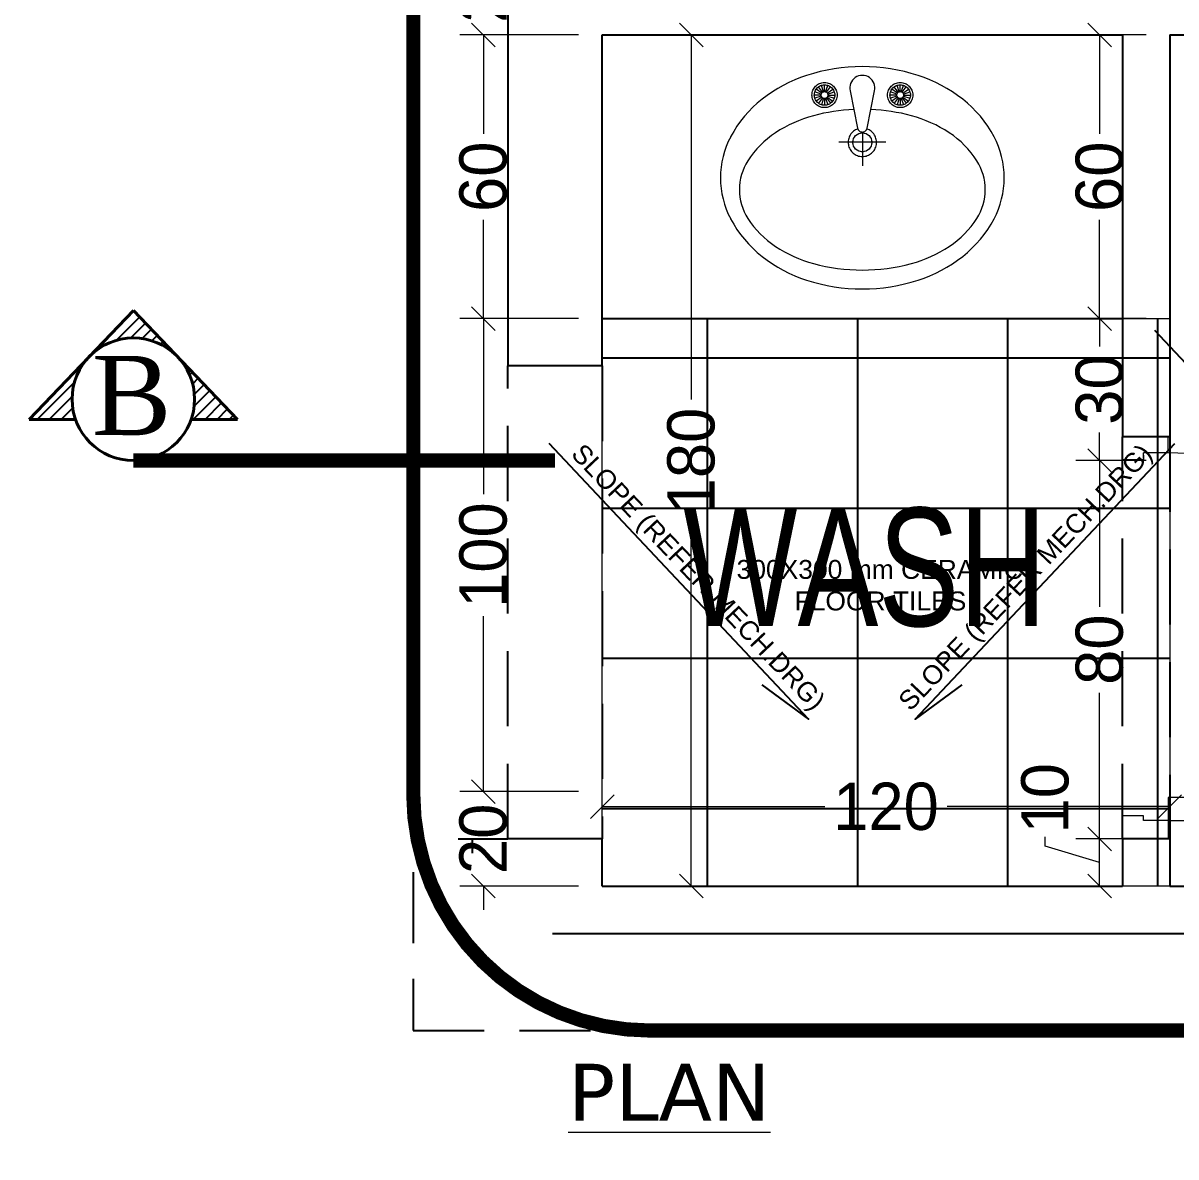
# Model space of a CAD drawing. Header units: centimetres. Extents: x 7997 to 116674, y 1017 to 13844.
# Drawn here: x 46986 to 47229.8, y 9260.9 to 9500.6 of the extents above; entities that cross this region are included whole.
import ezdxf
from ezdxf.xclip import XClip

# ---------------------------------------------------------------- set-up
doc = ezdxf.new("R2010")
doc.units = ezdxf.units.CM
doc.header["$LTSCALE"] = 200
doc.header["$XCLIPFRAME"] = 0
doc.header["$PDMODE"] = 2
for name, pattern in [('A-106-Typical Floor Plan$0$HIDDEN', [0.375, 0.25, -0.125]), ('CENTER2', [1.125, 0.75, -0.125, 0.125, -0.125]), ('DASHED', [0.75, 0.5, -0.25]), ('HIDDEN2', [4.7625, 3.175, -1.5875])]:
    doc.linetypes.add(name, pattern=pattern)
for name, color, linetype in [('A-DIM', 10, 'Continuous'), ('ARCH-TEXT', 6, 'Continuous'), ('AXIS', 9, 'CENTER2'), ('BATH-FUR', 8, 'Continuous'), ('DIM', 11, 'Continuous'), ('SLOPE', 4, 'Continuous'), ('STEPS', 7, 'Continuous'), ('TXT', 6, 'Continuous'), ('Z-RUBBER', 8, 'Continuous')]:
    doc.layers.add(name, color=color, linetype=linetype)
for name, color, linetype, lineweight in [('FIXTURE', 6, 'Continuous', 13), ('HAT', 8, 'Continuous', 9), ('PLAN', 7, 'Continuous', 40), ('TEXT', 6, 'Continuous', 18), ('WALL', 3, 'Continuous', 25)]:
    doc.layers.add(name, color=color, linetype=linetype, lineweight=lineweight)
doc.styles.add('ROMAND', font='times.ttf')
doc.styles.add('sheet notes', font='verdana.ttf')
doc.styles.add('Style-Arial', font='arial.ttf')
doc.styles.add('style8', font='swisscl.ttf', dxfattribs={"width": 0.8})
doc.styles.add('T2', font='')
doc.styles.get('T2').set_extended_font_data('Elisia')
doc.dimstyles.new('NORMAL-1', dxfattribs={"dimtxt": 10, "dimasz": 5, "dimexe": 5, "dimexo": 5, "dimgap": 1, "dimtad": 0, "dimdec": 0, "dimdsep": 46, "dimtxsty": 'T2', "dimblk1": 'OBLIQUE', "dimblk2": 'OBLIQUE', "dimsah": 1, "dimcen": 0.09, "dimclrd": 4, "dimclre": 4, "dimclrt": 6, "dimadec": 0, "dimazin": 0, "dimtfac": 1, "dimtdec": 0, "dimtofl": 0, "dimtmove": 1, "dimatfit": 3, "dimldrblk": 'OPEN30', "dimfxl": 0, "dimtolj": 1, "dimtzin": 0, "dimlwd": 5, "dimlwe": 5, "dimarcsym": 0})

# ---------------------------------------------------------------- blocks, each defined once
blk = doc.blocks.new('_OBLIQUE')
at = {"color": 0, "linetype": 'ByBlock'}
blk.add_line((-0.5, -0.5), (0.5, 0.5), dxfattribs=at)
blk = doc.blocks.new('*D151')
at = {"layer": 'Defpoints', "color": 0, "transparency": 16777216}
for p in [(47108.5, 9518.14), (47083.34, 9498.14), (47108.5, 9498.14)]:
    blk.add_point(p, dxfattribs=at)
at = {"layer": 'HAT', "color": 4, "lineweight": 5, "transparency": 16777216}
for p, q in [((47083.34, 9518.14), (47083.34, 9523.14)), ((47103.5, 9518.14), (47078.34, 9518.14)), ((47103.5, 9498.14), (47078.34, 9498.14)), ((47083.34, 9498.14), (47083.34, 9493.14))]:
    blk.add_line(p, q, dxfattribs=at)
at = {"layer": 'HAT', "color": 4, "lineweight": 5, "transparency": 16777216, "xscale": 5, "yscale": 5, "zscale": 5}
for p, rotation in [((47083.34, 9518.14), 270), ((47083.34, 9498.14), 90)]:
    blk.add_blockref('_OBLIQUE', p, dxfattribs=dict(at, rotation=rotation))
at = {"layer": 'HAT', "color": 6, "transparency": 16777216, "insert": (47083.34, 9508.14), "char_height": 10, "attachment_point": 5, "rotation": 90, "style": 'T2'}
blk.add_mtext('\\A1;20', dxfattribs=at)
blk = doc.blocks.new('_Open30')
at = {"color": 0, "linetype": 'ByBlock', "lineweight": -2}
for p, q in [((-1, 0.268), (0, 0)), ((0, 0), (-1, -0.268)), ((0, 0), (-1, 0))]:
    blk.add_line(p, q, dxfattribs=at)
blk = doc.blocks.new('*D152')
at = {"layer": 'Defpoints', "color": 0, "transparency": 16777216}
for p in [(47108.5, 9498.14), (47083.34, 9438.14), (47108.5, 9438.14)]:
    blk.add_point(p, dxfattribs=at)
at = {"layer": 'HAT', "color": 4, "lineweight": 5, "transparency": 16777216}
for p, q in [((47103.5, 9498.14), (47078.34, 9498.14)), ((47083.34, 9498.14), (47083.34, 9477.23)), ((47083.34, 9438.14), (47083.34, 9459.04)), ((47103.5, 9438.14), (47078.34, 9438.14))]:
    blk.add_line(p, q, dxfattribs=at)
at = {"layer": 'HAT', "color": 4, "lineweight": 5, "transparency": 16777216, "xscale": 5, "yscale": 5, "zscale": 5}
for p, rotation in [((47083.34, 9498.14), 90), ((47083.34, 9438.14), 270)]:
    blk.add_blockref('_OBLIQUE', p, dxfattribs=dict(at, rotation=rotation))
at = {"layer": 'HAT', "color": 6, "transparency": 16777216, "insert": (47083.34, 9468.14), "char_height": 10, "attachment_point": 5, "rotation": 90, "style": 'T2'}
blk.add_mtext('\\A1;60', dxfattribs=at)
blk = doc.blocks.new('*D153')
at = {"layer": 'Defpoints', "color": 0, "transparency": 16777216}
for p in [(47108.5, 9438.14), (47083.34, 9338.14), (47108.5, 9338.14)]:
    blk.add_point(p, dxfattribs=at)
at = {"layer": 'HAT', "color": 4, "lineweight": 5, "transparency": 16777216}
for p, q in [((47103.5, 9438.14), (47078.34, 9438.14)), ((47083.34, 9438.14), (47083.34, 9401.04)), ((47083.34, 9338.14), (47083.34, 9375.23)), ((47103.5, 9338.14), (47078.34, 9338.14))]:
    blk.add_line(p, q, dxfattribs=at)
at = {"layer": 'HAT', "color": 4, "lineweight": 5, "transparency": 16777216, "xscale": 5, "yscale": 5, "zscale": 5}
for p, rotation in [((47083.34, 9438.14), 90), ((47083.34, 9338.14), 270)]:
    blk.add_blockref('_OBLIQUE', p, dxfattribs=dict(at, rotation=rotation))
at = {"layer": 'HAT', "color": 6, "transparency": 16777216, "insert": (47083.34, 9388.14), "char_height": 10, "attachment_point": 5, "rotation": 90, "style": 'T2'}
blk.add_mtext('\\A1;100', dxfattribs=at)
blk = doc.blocks.new('*D154')
at = {"layer": 'Defpoints', "color": 0, "transparency": 16777216}
for p in [(47108.5, 9338.14), (47083.34, 9318.14), (47108.5, 9318.14)]:
    blk.add_point(p, dxfattribs=at)
at = {"layer": 'HAT', "color": 4, "lineweight": 5, "transparency": 16777216}
for p, q in [((47083.34, 9338.14), (47083.34, 9343.14)), ((47103.5, 9338.14), (47078.34, 9338.14)), ((47103.5, 9318.14), (47078.34, 9318.14)), ((47083.34, 9318.14), (47083.34, 9313.14))]:
    blk.add_line(p, q, dxfattribs=at)
at = {"layer": 'HAT', "color": 4, "lineweight": 5, "transparency": 16777216, "xscale": 5, "yscale": 5, "zscale": 5}
for p, rotation in [((47083.34, 9338.14), 270), ((47083.34, 9318.14), 90)]:
    blk.add_blockref('_OBLIQUE', p, dxfattribs=dict(at, rotation=rotation))
at = {"layer": 'HAT', "color": 6, "transparency": 16777216, "insert": (47083.34, 9328.14), "char_height": 10, "attachment_point": 5, "rotation": 90, "style": 'T2'}
blk.add_mtext('\\A1;20', dxfattribs=at)
blk = doc.blocks.new('*D155')
at = {"layer": 'Defpoints', "color": 0, "transparency": 16777216}
for p in [(47213.66, 9328.14), (47228.5, 9328.14), (47228.5, 9318.14)]:
    blk.add_point(p, dxfattribs=at)
at = {"layer": 'HAT', "color": 4, "lineweight": 5, "transparency": 16777216}
for p, q in [((47202.16, 9326.59), (47202.16, 9328.59)), ((47213.66, 9323.14), (47202.16, 9326.59)), ((47223.5, 9328.14), (47208.66, 9328.14)), ((47213.66, 9318.14), (47213.66, 9328.14)), ((47223.5, 9318.14), (47208.66, 9318.14))]:
    blk.add_line(p, q, dxfattribs=at)
at = {"layer": 'HAT', "color": 4, "lineweight": 5, "transparency": 16777216, "xscale": 5, "yscale": 5, "zscale": 5}
for p, rotation in [((47213.66, 9328.14), 90), ((47213.66, 9318.14), 270)]:
    blk.add_blockref('_OBLIQUE', p, dxfattribs=dict(at, rotation=rotation))
at = {"layer": 'HAT', "color": 6, "transparency": 16777216, "insert": (47202.16, 9336.73), "char_height": 10, "attachment_point": 5, "rotation": 90, "style": 'T2'}
blk.add_mtext('\\A1;10', dxfattribs=at)
blk = doc.blocks.new('*D156')
at = {"layer": 'Defpoints', "color": 0, "transparency": 16777216}
for p in [(47213.66, 9408.14), (47228.5, 9408.14), (47228.5, 9328.14)]:
    blk.add_point(p, dxfattribs=at)
at = {"layer": 'HAT', "color": 4, "lineweight": 5, "transparency": 16777216}
for p, q in [((47223.5, 9408.14), (47208.66, 9408.14)), ((47213.66, 9408.14), (47213.66, 9377.23)), ((47213.66, 9328.14), (47213.66, 9359.04)), ((47223.5, 9328.14), (47208.66, 9328.14))]:
    blk.add_line(p, q, dxfattribs=at)
at = {"layer": 'HAT', "color": 4, "lineweight": 5, "transparency": 16777216, "xscale": 5, "yscale": 5, "zscale": 5}
for p, rotation in [((47213.66, 9408.14), 90), ((47213.66, 9328.14), 270)]:
    blk.add_blockref('_OBLIQUE', p, dxfattribs=dict(at, rotation=rotation))
at = {"layer": 'HAT', "color": 6, "transparency": 16777216, "insert": (47213.66, 9368.14), "char_height": 10, "attachment_point": 5, "rotation": 90, "style": 'T2'}
blk.add_mtext('\\A1;80', dxfattribs=at)
blk = doc.blocks.new('*D157')
at = {"layer": 'Defpoints', "color": 0, "transparency": 16777216}
for p in [(47213.66, 9438.14), (47228.5, 9438.14), (47228.5, 9408.14)]:
    blk.add_point(p, dxfattribs=at)
at = {"layer": 'HAT', "color": 4, "lineweight": 5, "transparency": 16777216}
for p, q in [((47223.5, 9438.14), (47208.66, 9438.14)), ((47213.66, 9438.14), (47213.66, 9432.23)), ((47213.66, 9408.14), (47213.66, 9414.04)), ((47223.5, 9408.14), (47208.66, 9408.14))]:
    blk.add_line(p, q, dxfattribs=at)
at = {"layer": 'HAT', "color": 4, "lineweight": 5, "transparency": 16777216, "xscale": 5, "yscale": 5, "zscale": 5}
for p, rotation in [((47213.66, 9438.14), 90), ((47213.66, 9408.14), 270)]:
    blk.add_blockref('_OBLIQUE', p, dxfattribs=dict(at, rotation=rotation))
at = {"layer": 'HAT', "color": 6, "transparency": 16777216, "insert": (47213.66, 9423.14), "char_height": 10, "attachment_point": 5, "rotation": 90, "style": 'T2'}
blk.add_mtext('\\A1;30', dxfattribs=at)
blk = doc.blocks.new('*D158')
at = {"layer": 'Defpoints', "color": 0, "transparency": 16777216}
for p in [(47213.66, 9498.14), (47228.5, 9498.14), (47228.5, 9438.14)]:
    blk.add_point(p, dxfattribs=at)
at = {"layer": 'HAT', "color": 4, "lineweight": 5, "transparency": 16777216}
for p, q in [((47223.5, 9498.14), (47208.66, 9498.14)), ((47213.66, 9498.14), (47213.66, 9477.23)), ((47213.66, 9438.14), (47213.66, 9459.04)), ((47223.5, 9438.14), (47208.66, 9438.14))]:
    blk.add_line(p, q, dxfattribs=at)
at = {"layer": 'HAT', "color": 4, "lineweight": 5, "transparency": 16777216, "xscale": 5, "yscale": 5, "zscale": 5}
for p, rotation in [((47213.66, 9498.14), 90), ((47213.66, 9438.14), 270)]:
    blk.add_blockref('_OBLIQUE', p, dxfattribs=dict(at, rotation=rotation))
at = {"layer": 'HAT', "color": 6, "transparency": 16777216, "insert": (47213.66, 9468.14), "char_height": 10, "attachment_point": 5, "rotation": 90, "style": 'T2'}
blk.add_mtext('\\A1;60', dxfattribs=at)
blk = doc.blocks.new('*D163')
at = {"layer": 'Defpoints', "color": 0, "transparency": 16777216}
for p in [(47108.5, 9498.14), (47127.3, 9498.14), (47108.5, 9318.14)]:
    blk.add_point(p, dxfattribs=at)
at = {"layer": 'HAT', "color": 4, "lineweight": 5, "transparency": 16777216}
for p, q in [((47113.5, 9498.14), (47132.3, 9498.14)), ((47127.3, 9498.14), (47127.3, 9421.04)), ((47127.3, 9318.14), (47127.3, 9395.23)), ((47113.5, 9318.14), (47132.3, 9318.14))]:
    blk.add_line(p, q, dxfattribs=at)
at = {"layer": 'HAT', "color": 4, "lineweight": 5, "transparency": 16777216, "xscale": 5, "yscale": 5, "zscale": 5}
for p, rotation in [((47127.3, 9498.14), 90), ((47127.3, 9318.14), 270)]:
    blk.add_blockref('_OBLIQUE', p, dxfattribs=dict(at, rotation=rotation))
at = {"layer": 'HAT', "color": 6, "transparency": 16777216, "insert": (47127.3, 9408.14), "char_height": 10, "attachment_point": 5, "rotation": 90, "style": 'T2'}
blk.add_mtext('\\A1;180', dxfattribs=at)
blk = doc.blocks.new('*D164')
at = {"layer": 'Defpoints', "color": 0, "transparency": 16777216}
for p in [(47228.5, 9334.95), (47108.5, 9318.14), (47228.5, 9318.14)]:
    blk.add_point(p, dxfattribs=at)
at = {"layer": 'HAT', "color": 4, "lineweight": 5, "transparency": 16777216}
for p, q in [((47108.5, 9323.14), (47108.5, 9339.95)), ((47228.5, 9323.14), (47228.5, 9339.95)), ((47108.5, 9334.95), (47155.59, 9334.95)), ((47228.5, 9334.95), (47181.4, 9334.95))]:
    blk.add_line(p, q, dxfattribs=at)
at = {"layer": 'HAT', "color": 4, "lineweight": 5, "transparency": 16777216, "xscale": 5, "yscale": 5, "zscale": 5, "rotation": 180}
blk.add_blockref('_OBLIQUE', (47108.5, 9334.95), dxfattribs=at)
at = {"layer": 'HAT', "color": 4, "lineweight": 5, "transparency": 16777216, "xscale": 5, "yscale": 5, "zscale": 5}
blk.add_blockref('_OBLIQUE', (47228.5, 9334.95), dxfattribs=at)
at = {"layer": 'HAT', "color": 6, "transparency": 16777216, "insert": (47168.5, 9334.95), "char_height": 10, "attachment_point": 5, "style": 'T2'}
blk.add_mtext('\\A1;120', dxfattribs=at)
blk = doc.blocks.new('A$C0DD823B6')
at = {"layer": 'FIXTURE'}
for p, q in [((21.31, 41.22), (19.95, 41.67)), ((21.31, 41.22), (19.95, 41.67)), ((21.42, 41.42), (20.26, 42.27)), ((21.42, 41.42), (20.26, 42.27)), ((21.58, 41.58), (20.73, 42.74)), ((21.58, 41.58), (20.73, 42.74)), ((21.78, 41.69), (21.33, 43.05)), ((21.78, 41.69), (21.33, 43.05)), ((22, 41.72), (22, 43.16)), ((22, 41.72), (22, 43.16)), ((22.22, 41.69), (22.67, 43.05)), ((22.22, 41.69), (22.67, 43.05)), ((22.42, 41.58), (23.27, 42.74)), ((22.42, 41.58), (23.27, 42.74)), ((22.58, 41.42), (23.74, 42.27)), ((22.58, 41.42), (23.74, 42.27)), ((22.69, 41.22), (24.05, 41.67)), ((22.69, 41.22), (24.05, 41.67)), ((27.42, 41.88), (29, 34)), ((31, 34), (32.58, 41.88)), ((37.31, 41.22), (35.95, 41.67)), ((37.31, 41.22), (35.95, 41.67)), ((37.42, 41.42), (36.26, 42.27)), ((37.42, 41.42), (36.26, 42.27)), ((37.58, 41.58), (36.73, 42.74)), ((37.58, 41.58), (36.73, 42.74)), ((37.78, 41.69), (37.33, 43.05)), ((37.78, 41.69), (37.33, 43.05)), ((38, 41.72), (38, 43.16)), ((38, 41.72), (38, 43.16)), ((38.22, 41.69), (38.67, 43.05)), ((38.22, 41.69), (38.67, 43.05)), ((38.42, 41.58), (39.27, 42.74)), ((38.42, 41.58), (39.27, 42.74)), ((38.58, 41.42), (39.74, 42.27)), ((38.58, 41.42), (39.74, 42.27)), ((38.69, 41.22), (40.05, 41.67)), ((38.69, 41.22), (40.05, 41.67)), ((21.28, 41), (19.84, 41)), ((21.31, 40.78), (19.95, 40.33)), ((21.31, 40.78), (19.95, 40.33)), ((21.42, 40.58), (20.26, 39.73)), ((21.42, 40.58), (20.26, 39.73)), ((21.58, 40.42), (20.73, 39.26)), ((21.58, 40.42), (20.73, 39.26)), ((21.78, 40.31), (21.33, 38.95)), ((21.78, 40.31), (21.33, 38.95)), ((22, 40.28), (22, 38.84)), ((22, 40.28), (22, 38.84)), ((22.22, 40.31), (22.67, 38.95)), ((22.22, 40.31), (22.67, 38.95)), ((22.42, 40.42), (23.27, 39.26)), ((22.42, 40.42), (23.27, 39.26)), ((22.58, 40.58), (23.74, 39.73)), ((22.58, 40.58), (23.74, 39.73)), ((22.69, 40.78), (24.05, 40.33)), ((22.69, 40.78), (24.05, 40.33)), ((22.72, 41), (24.16, 41)), ((37.28, 41), (35.84, 41)), ((37.31, 40.78), (35.95, 40.33)), ((37.31, 40.78), (35.95, 40.33)), ((37.42, 40.58), (36.26, 39.73)), ((37.42, 40.58), (36.26, 39.73)), ((37.58, 40.42), (36.73, 39.26)), ((37.58, 40.42), (36.73, 39.26)), ((37.78, 40.31), (37.33, 38.95)), ((37.78, 40.31), (37.33, 38.95)), ((38, 40.28), (38, 38.84)), ((38, 40.28), (38, 38.84)), ((38.22, 40.31), (38.67, 38.95)), ((38.22, 40.31), (38.67, 38.95)), ((38.42, 40.42), (39.27, 39.26)), ((38.42, 40.42), (39.27, 39.26)), ((38.58, 40.58), (39.74, 39.73)), ((38.58, 40.58), (39.74, 39.73)), ((38.69, 40.78), (40.05, 40.33)), ((38.69, 40.78), (40.05, 40.33)), ((38.72, 41), (40.16, 41)), ((30, 33.18), (30, 26)), ((35, 31), (25, 31))]:
    blk.add_line(p, q, dxfattribs=at)
for centre, radius in [((22, 41), 2.66), ((22, 41), 2.16), ((22, 41), 0.721), ((38, 41), 2.66), ((38, 41), 2.16), ((38, 41), 0.721), ((30, 31), 2)]:
    blk.add_circle(centre, radius, dxfattribs=at)
for centre, radius, start, end in [((30, 8.82), 38.18, 90, 107.9766), ((30, 8.82), 38.18, 72.0234, 90), ((27.66, 16.02), 30.61, 107.9766, 128.0728), ((30, 42.5), 2.66, 346.4694, 193.4861), ((32.34, 16.02), 30.61, 51.9272, 72.0234), ((24.08, 20.59), 24.81, 128.0728, 152.1309), ((35.92, 20.59), 24.81, 27.8691, 51.9272), ((26.98, 9.52), 28.08, 105.154, 123.1785), ((30, -1.63), 39.63, 92.596, 105.154), ((30, -1.63), 39.63, 74.846, 87.404), ((33.02, 9.52), 28.08, 56.8215, 74.846), ((18.58, 23.5), 18.58, 152.1309, 180), ((22.38, 16.56), 19.66, 123.1785, 147.6456), ((30, 31), 3, 108.5711, 71.4289), ((30, 34.2), 1.02, 191.3515, 348.6485), ((37.62, 16.56), 19.66, 32.3544, 56.8215), ((41.42, 23.5), 18.58, 360, 27.8691), ((15.37, 21), 11.37, 147.6456, 180), ((44.63, 21), 11.37, 0, 32.3544), ((18.58, 23.5), 18.58, 180, 207.8691), ((41.42, 23.5), 18.58, 332.1309, 0), ((15.37, 21), 11.37, 180, 212.3544), ((44.63, 21), 11.37, 327.6456, 360), ((24.08, 26.41), 24.81, 207.8691, 231.9272), ((22.38, 25.44), 19.66, 212.3544, 236.8215), ((37.62, 25.44), 19.66, 303.1785, 327.6456), ((35.92, 26.41), 24.81, 308.0728, 332.1309), ((26.98, 32.48), 28.08, 236.8215, 254.846), ((33.02, 32.48), 28.08, 285.154, 303.1785), ((27.66, 30.98), 30.61, 231.9272, 252.0234), ((30, 43.63), 39.63, 254.846, 270), ((30, 43.63), 39.63, 270, 285.154), ((32.34, 30.98), 30.61, 287.9766, 308.0728), ((30, 38.18), 38.18, 252.0234, 270), ((30, 38.18), 38.18, 270, 287.9766)]:
    blk.add_arc(centre, radius, start, end, dxfattribs=at)
blk = doc.blocks.new('DWB2')
at = {"layer": 'FIXTURE'}
blk.add_blockref('A$C0DD823B6', (15, -51.74), dxfattribs=at)
blk = doc.blocks.new('A$C414D25BB')
at = {"layer": 'Z-RUBBER', "ltscale": 0.05}
h = blk.add_hatch(dxfattribs=at)
h.set_pattern_fill('ANSI31', color=256, style=0)
h.set_pattern_definition([(45, (-21734.0303, -7392.24753), (-0.08838834765, 0.08838834765), [])])
h.paths.add_polyline_path([(0.114, 0.0618, -5.138733), (0.1155, 0.0618), (0.1155, 0.0603), (0.1162, 0.0603), (0.1155, 0.0581), (0.1162, 0.0581), (0.1147, 0.0556), (0.1132, 0.0581), (0.114, 0.0581), (0.1132, 0.0603), (0.114, 0.0603)])
at = {"layer": 'FIXTURE'}
for p, q in [((0.8572, 0.9156), (0.8572, 0.1156)), ((0.9072, 0.9156), (0.8572, 0.9156)), ((0.9072, 0.1156), (0.9072, 0.9156)), ((0.1072, 0.1156), (0.0722, 0.1156)), ((0.0722, 0.1156), (0.0722, 0.0156)), ((0.1072, 0.1156), (0.1072, 0.0616)), ((0.8572, 0.1156), (0.9072, 0.1156)), ((0.9072, 0.1156), (0.9472, 0.1156)), ((0.9072, 0.1156), (0.9072, 0.0616)), ((0.9472, 0.1156), (0.9472, 0.0156)), ((0.1192, 0.0616), (0.1072, 0.0616)), ((0.1122, 0.0616), (0.1222, 0.0616)), ((0.1222, 0.0616), (0.1222, 0.0156)), ((0.9072, 0.0616), (0.8972, 0.0616)), ((0.8972, 0.0616), (0.8972, 0.0156)), ((0.1222, 0.0156), (0.0722, 0.0156)), ((0.8972, 0.0156), (0.9472, 0.0156))]:
    blk.add_line(p, q, dxfattribs=at)
blk.add_lwpolyline([(0.9055, 0.0616), (0.904, 0.0616)], dxfattribs=at)
blk.add_arc((0.9072, 0.1156), 0.8, 90, 180, dxfattribs=at)
blk = doc.blocks.new('02-GROUND FLOOR PLAN-selattin', base_point=(28755.36, 25545.28))
at = {"layer": 'BATH-FUR'}
blk.add_line((28455.36, 24820.28), (28565.36, 24820.28), dxfattribs=at)
at = {"layer": 'STEPS', "color": 8, "linetype": 'HIDDEN2', "ltscale": 0.025}
for p, q in [((28435.36, 24710.28), (28435.36, 24810.28)), ((28455.36, 24810.28), (28455.36, 24710.28)), ((28565.36, 24710.28), (28565.36, 24795.28)), ((28575.36, 24795.28), (28575.36, 24710.28)), ((28332.86, 24710.28), (28427.86, 24710.28))]:
    blk.add_line(p, q, dxfattribs=at)
at = {"layer": 'WALL'}
for p, q in [((28435.36, 24950.28), (28435.36, 24810.28)), ((28455.36, 24880.28), (28565.36, 24880.28)), ((28455.36, 24810.28), (28455.36, 24880.28)), ((28565.36, 24880.28), (28565.36, 24795.28)), ((28575.36, 24880.28), (28705.36, 24880.28)), ((28575.36, 24880.28), (28575.36, 24795.28)), ((28455.36, 24810.28), (28435.36, 24810.28)), ((28575.36, 24795.28), (28565.36, 24795.28)), ((28427.86, 24710.28), (28435.36, 24710.28)), ((28427.86, 24710.28), (28427.86, 24690.28)), ((28455.36, 24710.28), (28435.36, 24710.28)), ((28435.36, 24710.28), (28435.36, 24710.28)), ((28455.36, 24700.28), (28455.36, 24710.28)), ((28565.36, 24710.28), (28565.36, 24700.28)), ((28575.36, 24710.28), (28565.36, 24710.28)), ((28575.36, 24710.28), (28575.36, 24700.28)), ((28455.36, 24700.28), (28565.36, 24700.28)), ((28575.36, 24700.28), (28705.36, 24700.28)), ((28427.86, 24690.28), (28705.36, 24690.28))]:
    blk.add_line(p, q, dxfattribs=at)
at = {"layer": 'FIXTURE'}
blk.add_blockref('DWB2', (28465.36, 24878.3), dxfattribs=at)
at = {"layer": 'WALL', "color": 0}
for p, xscale, yscale, zscale, rotation in [((28563.84, 24802.3), 97.1428572279331, 97.1428572279331, 97.1428572279331, 270), ((28435.7, 24711.98), 108.5714285601499, 108.5714285601499, 108.5714285601499, 180)]:
    blk.add_blockref('A$C414D25BB', p, dxfattribs=dict(at, xscale=xscale, yscale=yscale, zscale=zscale, rotation=rotation))
at = {"layer": 'TEXT', "style": 'style8'}
blk.add_text('WASH', height=25, dxfattribs=at).set_placement((28472.47, 24755.27))

msp = doc.modelspace()

# ---------------------------------------------------------------- hatches: boundary and pattern name
at = {"layer": 'TXT'}
h = msp.add_hatch(dxfattribs=at)
h.set_pattern_fill('ANSI31', color=256, scale=5.7375, angle=1080, style=0)
h.set_pattern_definition([(225, (47818.9189, 10520.598), (1.2678204, -1.2678204), [])])
h.paths.add_polyline_path([(47022.2826, 9421.1004, -0.08394009), (47021.5621, 9416.839), (47031.3314, 9416.839), (47009.3217, 9439.879), (46987.3119, 9416.839), (46997.0783, 9416.839, -0.08394009), (46996.3578, 9421.1004, -1.00000012)])

# ---------------------------------------------------------------- linework, layer by layer
at = {"layer": 'A-DIM', "color": 8, "linetype": 'Continuous'}
for p, q in [((47130.7627, 9318.138), (47130.7627, 9438.138)), ((47162.5127, 9318.138), (47162.5127, 9438.138)), ((47194.2627, 9318.138), (47194.2627, 9438.138)), ((47226.0127, 9318.138), (47226.0127, 9438.138)), ((47228.4971, 9429.75), (47108.4971, 9429.75)), ((47228.4971, 9398), (47108.4971, 9398)), ((47228.4971, 9366.25), (47108.4971, 9366.25)), ((47228.4971, 9334.5), (47108.4971, 9334.5))]:
    msp.add_line(p, q, dxfattribs=at)
at = {"layer": 'AXIS', "linetype": 'Continuous', "ltscale": 0.5, "const_width": 3}
msp.add_lwpolyline([(47009.3202, 9408.138), (47098.4971, 9408.138)], dxfattribs=at)
at = {"layer": 'DIM', "color": 0, "linetype": 'DASHED', "ltscale": 0.2, "const_width": 3}
msp.add_lwpolyline([(47118.5226, 9287.6111), (47361.9636, 9287.6111, 0.41421356), (47411.9636, 9337.6111), (47411.9636, 9698.5624, 0.41421356), (47361.9636, 9748.5624), (47118.5226, 9748.5624, 0.41421356), (47068.5226, 9698.5624), (47068.5226, 9337.6111, 0.41421356)], format="xyb", close=True, dxfattribs=at)
at = {"layer": 'HAT'}
msp.add_lwpolyline([(47228.4971, 9318.138), (47108.4971, 9318.138), (47108.4971, 9438.138), (47228.4971, 9438.138)], close=True, dxfattribs=at)
at = {"layer": 'PLAN', "linetype": 'Continuous'}
for p, q in [((47009.3217, 9439.879), (46987.3119, 9416.839)), ((47009.3217, 9439.879), (47031.3314, 9416.839)), ((46987.3119, 9416.839), (46997.0783, 9416.839)), ((47021.5621, 9416.839), (47031.3314, 9416.839))]:
    msp.add_line(p, q, dxfattribs=at)
msp.add_circle((47009.3202, 9421.1004), 12.9624, dxfattribs=at)
at = {"layer": 'SLOPE', "elevation": -0.0001}
for points in [[(47270.3285, 9384.5531), (47280.1998, 9377.2689), (47225.3254, 9435.6044)], [(47142.2358, 9360.7076), (47152.107, 9353.4234), (47097.2326, 9411.7589)], [(47184.5704, 9360.7076), (47174.6991, 9353.4234), (47229.5735, 9411.7589)]]:
    msp.add_lwpolyline(points, dxfattribs=at)
at = {"layer": 'WALL', "color": 8, "linetype": 'A-106-Typical Floor Plan$0$HIDDEN', "ltscale": 0.3}
msp.add_lwpolyline([(47068.5226, 9287.6111), (47411.9636, 9287.6111), (47411.9636, 9748.5624), (47068.5226, 9748.5624)], close=True, dxfattribs=at)

# ---------------------------------------------------------------- texts
at = {"layer": 'ARCH-TEXT', "lineweight": -3, "style": 'ROMAND'}
msp.add_text('B', height=16.7344, dxfattribs=at).set_placement((47000.5193, 9413.5359))
at = {"layer": 'TEXT', "extrusion": (1.73969e-05, -2.12882e-05, 1), "style": 'Style-Arial'}
msp.add_text('SLOPE (REFER MECH.DRG)', height=4, rotation=313.432649, dxfattribs=at).set_placement((47101.6818, 9409.3276, 0.621))
at = {"layer": 'TEXT', "extrusion": (-1.73969e-05, -2.12882e-05, 1), "style": 'Style-Arial'}
msp.add_text('SLOPE (REFER MECH.DRG)', height=4, rotation=46.567351, dxfattribs=at).set_placement((47173.649, 9354.9559, -1.02))
at = {"layer": 'TEXT', "style": 'sheet notes'}
msp.add_text('%%UPLAN', height=12.02739, dxfattribs=at).set_placement((47101.2818, 9268.5462))
at = {"layer": 'TEXT', "linetype": 'ByBlock', "insert": (47128.8602, 9387.1094), "char_height": 4, "width": 76.178889, "attachment_point": 1, "style": 'Style-Arial'}
msp.add_mtext('\\pi8.03897;300X300 mm CERAMIC \\P\\pi20.29954;FLOOR TILES', dxfattribs=at)

# ---------------------------------------------------------------- dimensions: what is measured, and where the dimension line sits
at = {"layer": 'HAT'}
for base, p1, p2, picture, middle in [((47083.3416, 9498.138), (47108.4971, 9518.138), (47108.4971, 9498.138), '*D151', (47083.3416, 9508.138)), ((47083.3416, 9438.138), (47108.4971, 9498.138), (47108.4971, 9438.138), '*D152', (47083.3416, 9468.138)), ((47127.2979, 9498.138), (47108.4971, 9318.138), (47108.4971, 9498.138), '*D163', (47127.2979, 9408.138)), ((47213.6592, 9498.138), (47228.4971, 9438.138), (47228.4971, 9498.138), '*D158', (47213.6592, 9468.138)), ((47083.3416, 9338.138), (47108.4971, 9438.138), (47108.4971, 9338.138), '*D153', (47083.3416, 9388.138)), ((47213.6592, 9438.138), (47228.4971, 9408.138), (47228.4971, 9438.138), '*D157', (47213.6592, 9423.138)), ((47213.6592, 9408.138), (47228.4971, 9328.138), (47228.4971, 9408.138), '*D156', (47213.6592, 9368.138)), ((47213.6592, 9328.138), (47228.4971, 9318.138), (47228.4971, 9328.138), '*D155', (47202.1592, 9329.588)), ((47083.3416, 9318.138), (47108.4971, 9338.138), (47108.4971, 9318.138), '*D154', (47083.3416, 9328.138))]:
    dim = msp.add_linear_dim(base=base, p1=p1, p2=p2, angle=90, dimstyle='NORMAL-1', dxfattribs=at)
    dim.commit()
    dim.dimension.update_dxf_attribs({"geometry": picture, "text_midpoint": middle})
dim = msp.add_linear_dim(base=(47228.4971, 9334.9541), p1=(47108.4971, 9318.138), p2=(47228.4971, 9318.138), dimstyle='NORMAL-1', dxfattribs=at)
dim.commit()
dim.dimension.update_dxf_attribs({"geometry": '*D164', "text_midpoint": (47168.4971, 9334.9541)})

# ---------------------------------------------------------------- next in the draw order: block references
at = {"layer": 'DIM', "linetype": 'Continuous'}
ref = msp.add_blockref('02-GROUND FLOOR PLAN-selattin', (47408.4971, 10163.138), dxfattribs=at)
XClip(ref).set_block_clipping_path([(28465.3809853388, 24669.7506263485), (28708.8218992428, 24669.7506263485), (28758.8218992428, 24719.7506263485), (28758.8218992428, 25080.7018393491), (28708.8218992428, 25130.7018393491), (28465.3809853388, 25130.7018393491), (28415.3809853388, 25080.7018393491), (28415.3809853388, 24719.7506263485)])

doc.saveas('drawing.dxf')
